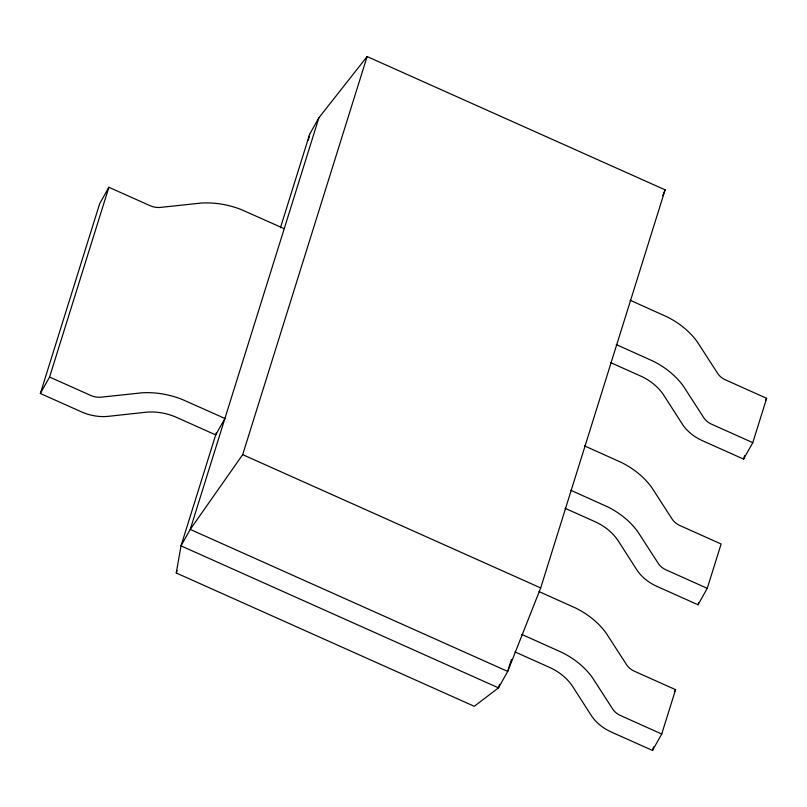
<?xml version="1.0" encoding="UTF-8"?>
<svg xmlns="http://www.w3.org/2000/svg" width="807" height="807" viewBox="0 0 807 807"><rect width="100%" height="100%" fill="white"/><g stroke="black" fill="none" stroke-linecap="round" stroke-linejoin="round"><path stroke-width="1.21" d="M280.433 227.786L309.686 134.164L318.916 117.721L367.114 56.551L665.119 189.847L540.69 587.94L507.714 671.424L498.484 687.867L474.274 706.296L176.269 573L181.01 545.855L216.447 432.491M308.365 140.156L309.686 134.164M108.884 187.285L49.57 377.04L91.473 395.753A16.332 12.206 17.4 0 0 100.482 397.236L141.921 392.817A73.054 54.614 17.4 0 1 182.241 399.455L224.921 418.45L215.691 434.892L176.844 417.512A48.067 35.932 17.4 0 0 145.199 412.306L108.592 416.311A41.318 30.888 17.4 0 1 81.386 411.832L40.35 393.483L99.665 203.717L108.884 187.285L150.778 205.987A16.332 12.206 17.4 0 0 159.796 207.47L201.236 203.061A73.054 54.614 17.4 0 1 241.555 209.699L284.235 228.694M176.269 573L177.015 570.599M318.916 117.721L190.23 529.422L181.01 545.855L498.484 687.867L499.614 684.255M511.467 659.41L507.714 671.424L190.23 529.422L242.685 454.644L367.114 56.551M514.937 651.905L549.214 667.238A48.067 35.932 17.4 0 1 572.839 686.747L591.158 715.325A41.318 30.888 17.4 0 0 611.464 732.1L652.5 750.449L653.589 746.949M565.041 508.269L594.749 521.564A48.067 35.932 17.4 0 1 618.364 541.073L636.693 569.651A41.318 30.888 17.4 0 0 656.999 586.417L698.035 604.776L698.761 602.446M610.576 362.595L640.284 375.88A48.067 35.932 17.4 0 1 663.899 395.39L682.228 423.978A41.318 30.888 17.4 0 0 702.534 440.743L743.57 459.102L744.659 455.602M652.5 750.449L661.72 734.017L675.58 689.672L633.717 670.92A16.332 12.206 17.4 0 1 626.989 665.361L606.138 633.091A73.054 54.614 17.4 0 0 576.047 608.226L539.046 591.592M698.035 604.776L707.255 588.333L721.115 543.999L679.252 525.246A16.332 12.206 17.4 0 1 672.524 519.688L651.673 487.408A73.054 54.614 17.4 0 0 621.582 462.552L584.581 445.908M743.57 459.102L752.79 442.66L766.65 398.325L724.787 379.562A16.332 12.206 17.4 0 1 718.059 374.014L697.208 341.734A73.054 54.614 17.4 0 0 667.107 316.879L630.116 300.234M662.729 195.667L665.119 189.847M40.35 393.483L49.57 377.04M765.419 400.514L766.65 398.325M674.349 691.871L675.58 689.672M616.255 344.569L653.256 361.213A73.054 54.614 17.4 0 1 683.347 386.069L704.198 418.349A16.332 12.206 17.4 0 0 710.927 423.907L752.79 442.66M570.72 490.252L607.721 506.887A73.054 54.614 17.4 0 1 637.823 531.752L658.663 564.022A16.332 12.206 17.4 0 0 665.392 569.581L707.255 588.333M242.685 454.644L540.69 587.94M521.826 634.423L562.186 652.56A73.054 54.614 17.4 0 1 592.288 677.426L613.128 709.696A16.332 12.206 17.4 0 0 619.857 715.254L661.72 734.017"/></g></svg>
